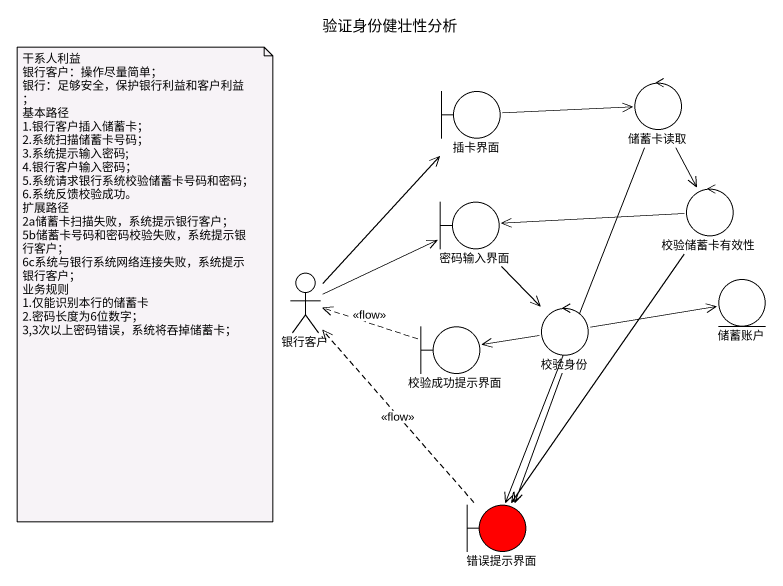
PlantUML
@startuml
title 验证身份健壮性分析
boundary 插卡界面
control 储蓄卡读取
control 校验储蓄卡有效性
boundary 密码输入界面
actor 银行客户
entity 储蓄账户
boundary 校验成功提示界面
control 校验身份
boundary 错误提示界面 #FF0000
插卡界面 -right-> 储蓄卡读取
储蓄卡读取 --> 校验储蓄卡有效性
储蓄卡读取 --> 错误提示界面
校验储蓄卡有效性 -left-> 密码输入界面
校验储蓄卡有效性 --> 错误提示界面
密码输入界面 --> 校验身份
银行客户 -up-> 插卡界面
银行客户 -right-> 密码输入界面
校验成功提示界面 .left.> 银行客户 : <<flow>>
校验身份 -right-> 储蓄账户
校验身份 -left-> 校验成功提示界面
校验身份 --> 错误提示界面
错误提示界面 .up.> 银行客户 : <<flow>>
note as N1
  干系人利益
  银行客户：操作尽量简单；
  银行：足够安全，保护银行利益和客户利益；
  基本路径
  1.银行客户插入储蓄卡；
  2.系统扫描储蓄卡号码；
  3.系统提示输入密码;
  4.银行客户输入密码；
  5.系统请求银行系统校验储蓄卡号码和密码；
  6.系统反馈校验成功。
  扩展路径
  2a储蓄卡扫描失败，系统提示银行客户；
  5b储蓄卡号码和密码校验失败，系统提示银行客户；
  6c系统与银行系统网络连接失败，系统提示银行客户；
  业务规则
  1.仅能识别本行的储蓄卡
  2.密码长度为6位数字；
  3,3次以上密码错误，系统将吞掉储蓄卡；
end note
@enduml
